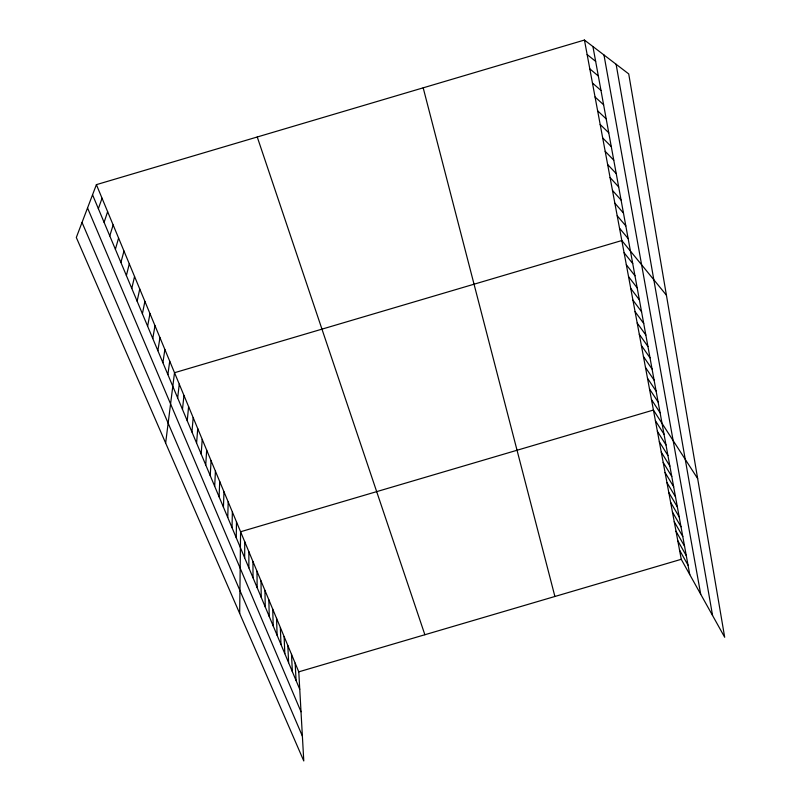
<?xml version="1.0" encoding="UTF-8"?>
<svg xmlns="http://www.w3.org/2000/svg" width="801" height="801" viewBox="0 0 801 801"><rect width="100%" height="100%" fill="white"/><g stroke="black" fill="none" stroke-linecap="round" stroke-linejoin="round"><path stroke-width="1.2" d="M248.871 567.869L248.871 551.709M244.665 557.826L244.746 541.776M239.679 613.436L240.58 531.754L653.416 410.052L697.651 478.567M236.235 537.711L236.495 521.922M232.02 527.639L232.37 511.979M227.754 517.466L228.195 501.937M223.439 507.183L223.98 491.794M219.084 496.79L219.724 481.541M214.688 486.277L215.419 471.178M210.232 475.664L211.074 460.705M205.737 464.92L206.668 450.112M201.181 454.067L202.222 439.419M196.585 443.083L197.737 428.605M191.94 431.989L193.191 417.671M187.234 420.765L188.605 406.608M182.478 409.411L183.96 395.434M177.662 397.927L179.264 384.14M165.637 443.053L174.518 372.715L621.816 240.54L666.422 295.209M167.88 374.578L169.722 361.161M162.903 362.693L164.866 349.476M157.867 350.678L159.96 337.662M152.771 338.523L154.994 325.707M147.624 326.217L149.967 313.622M142.408 313.772L144.891 301.386M137.131 301.186L139.754 289.021M131.785 288.44L134.558 276.505M126.388 275.544L129.291 263.849M120.911 262.488L123.975 251.033M115.384 249.271L118.588 238.077M109.777 235.905L113.141 224.961M104.1 222.358L107.624 211.684M98.363 208.661L102.047 198.248M96.4 184.651L76.315 237.486L303.779 760.95L298.773 671.839L96.4 184.651L584.44 40.05L628.725 73.912L724.685 637.256L681.25 559.308L584.44 40.05M298.773 671.839L681.25 559.308M587.143 54.548L595.654 61.367M589.816 68.876L598.337 76.005M592.45 83.024L600.99 90.463M595.063 97.011L603.604 104.751M597.636 110.828L606.197 118.868M600.179 124.495L608.75 132.806M602.702 137.992L611.273 146.583M605.186 151.329L613.776 160.19M607.649 164.515L616.239 173.647M610.072 177.552L618.672 186.933M612.475 190.438L621.085 200.07M614.858 203.174L623.468 213.056M617.201 215.769L625.821 225.892M619.523 228.225L628.144 238.578M624.089 252.726L632.72 263.519M626.332 264.771L634.973 275.774M628.555 276.675L637.195 287.899M630.757 288.46L639.388 299.884M632.92 300.115L641.561 311.729M635.073 311.639L643.714 323.454M637.195 323.043L645.836 335.048M639.308 334.327L647.939 346.513M641.381 345.491L650.022 357.857M643.443 356.535L652.074 369.071M645.476 367.459L654.117 380.175M647.498 378.272L656.129 391.148M649.491 388.976L658.122 402.012M651.463 399.569L660.084 412.765M655.408 420.735L664.029 434.242M657.381 431.308L665.991 444.966M659.333 441.772L667.944 455.569M661.266 452.124L669.866 466.072M663.178 462.377L671.769 476.455M665.07 472.52L673.651 486.738M666.933 482.552L675.523 496.9M668.785 492.485L677.366 506.973M670.627 502.327L679.188 516.925M672.439 512.059L681 526.788M674.232 521.701L682.792 536.54M676.014 531.243L684.555 546.202M677.776 540.695L686.317 555.764M679.518 550.047L688.049 565.226M82.032 222.448L302.377 736.089M87.539 207.96L301.016 711.769M92.546 194.783L299.754 689.311M257.251 136.991L424.87 634.732M423.188 87.83L554.903 596.475M592.93 46.538L689.761 574.597M603.974 54.989L700.705 594.232M616.119 64.27L712.57 615.508M295.158 663.138L296.08 680.54M291.514 654.357L292.365 671.669M287.829 645.496L288.61 662.717M284.115 636.535L284.816 653.666M280.35 627.493L280.991 644.525M276.555 618.352L277.116 635.293M272.72 609.12L273.211 625.961M268.846 599.799L269.256 616.53M264.931 590.377L265.261 606.998M260.986 580.855L261.236 597.376M256.991 571.243L257.151 587.644M252.946 561.521L253.036 577.811"/></g></svg>
